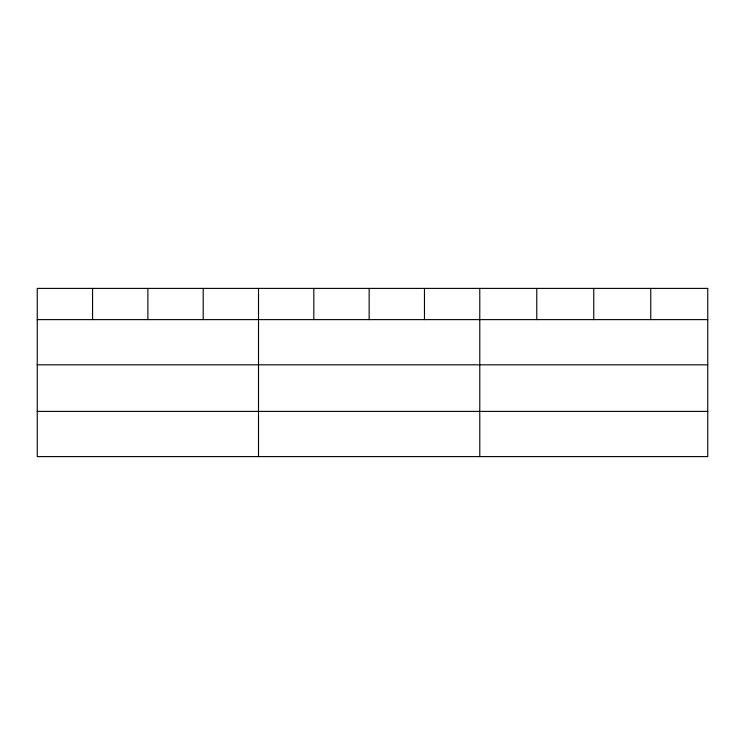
<?xml version="1.0" encoding="UTF-8"?>
<svg xmlns="http://www.w3.org/2000/svg" width="745" height="745" viewBox="0 0 745 745"><rect width="100%" height="100%" fill="white"/><g stroke="black" fill="none" stroke-linecap="round" stroke-linejoin="round"><path stroke-width="1.12" d="M37.25 319.614L707.75 319.614M37.25 364.817L707.75 364.817M37.25 411.398L707.75 411.398M650.757 288.399L650.757 319.614M593.765 288.399L593.765 319.614M536.773 288.399L536.773 319.614M479.78 288.399L479.78 456.601M424.464 288.399L424.464 319.614M369.147 288.399L369.147 319.614M313.831 288.399L313.831 319.614M258.515 288.399L258.515 456.601M203.199 288.399L203.199 319.614M147.883 288.399L147.883 319.614M92.566 288.399L92.566 319.614M707.75 288.399L37.25 288.399L37.25 456.601L707.75 456.601L707.75 288.399"/></g></svg>
